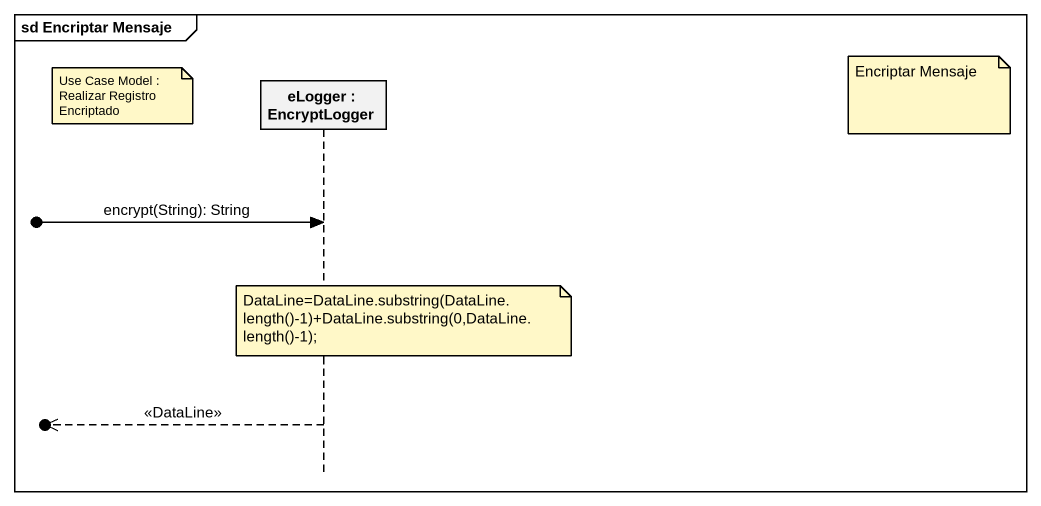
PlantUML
@startuml
mainframe sd Encriptar Mensaje
hide footbox
participant "eLogger : EncryptLogger" as eLogger

note right of eLogger : Encriptar Mensaje
note left of eLogger : Use Case Model : Realizar Registro Encriptado
[o-> eLogger : encrypt(String): String
note over eLogger : DataLine=DataLine.substring(DataLine.length()-1)+DataLine.substring(0,DataLine.length()-1);
[o<<-- eLogger : <<DataLine>>
@enduml
